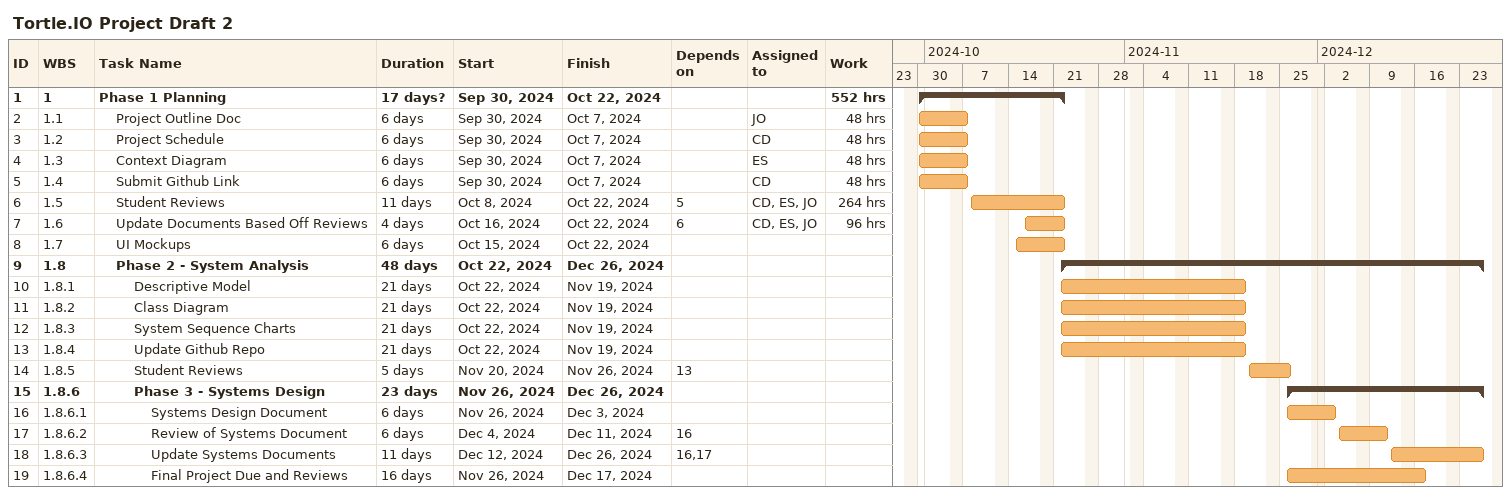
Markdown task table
Tortle.IO Project Draft 2

| ID | WBS | Task | Duration | Start | Finish | Predecessors | Resources | Work (h) |
|---|---|---|---|---|---|---|---|---|
| 1 | 1 | **Phase 1 Planning** | 17d? | 2024-09-30 | 2024-10-22 |  |  | 552 |
| 2 | 1.1 | Project Outline Doc | 6d | 2024-09-30 | 2024-10-07 |  | JO | 48 |
| 3 | 1.2 | Project Schedule | 6d | 2024-09-30 | 2024-10-07 |  | CD | 48 |
| 4 | 1.3 | Context Diagram | 6d | 2024-09-30 | 2024-10-07 |  | ES | 48 |
| 5 | 1.4 | Submit Github Link | 6d | 2024-09-30 | 2024-10-07 |  | CD | 48 |
| 6 | 1.5 | Student Reviews | 11d | 2024-10-08 | 2024-10-22 | 5 | CD, ES, JO | 264 |
| 7 | 1.6 | Update Documents Based Off Reviews | 4d | 2024-10-16 | 2024-10-22 | 6 | CD, ES, JO | 96 |
| 8 | 1.7 | UI Mockups | 6d | 2024-10-15 | 2024-10-22 |  |  |  |
| 9 | 1.8 | **Phase 2 - System Analysis** | 48d | 2024-10-22 | 2024-12-26 |  |  |  |
| 10 | 1.8.1 | Descriptive Model | 21d | 2024-10-22 | 2024-11-19 |  |  |  |
| 11 | 1.8.2 | Class Diagram | 21d | 2024-10-22 | 2024-11-19 |  |  |  |
| 12 | 1.8.3 | System Sequence Charts | 21d | 2024-10-22 | 2024-11-19 |  |  |  |
| 13 | 1.8.4 | Update Github Repo | 21d | 2024-10-22 | 2024-11-19 |  |  |  |
| 14 | 1.8.5 | Student Reviews | 5d | 2024-11-20 | 2024-11-26 | 13 |  |  |
| 15 | 1.8.6 | **Phase 3 - Systems Design** | 23d | 2024-11-26 | 2024-12-26 |  |  |  |
| 16 | 1.8.6.1 | Systems Design Document | 6d | 2024-11-26 | 2024-12-03 |  |  |  |
| 17 | 1.8.6.2 | Review of Systems Document | 6d | 2024-12-04 | 2024-12-11 | 16 |  |  |
| 18 | 1.8.6.3 | Update Systems Documents | 11d | 2024-12-12 | 2024-12-26 | 16, 17 |  |  |
| 19 | 1.8.6.4 | Final Project Due and Reviews | 16d | 2024-11-26 | 2024-12-17 |  |  |  |
